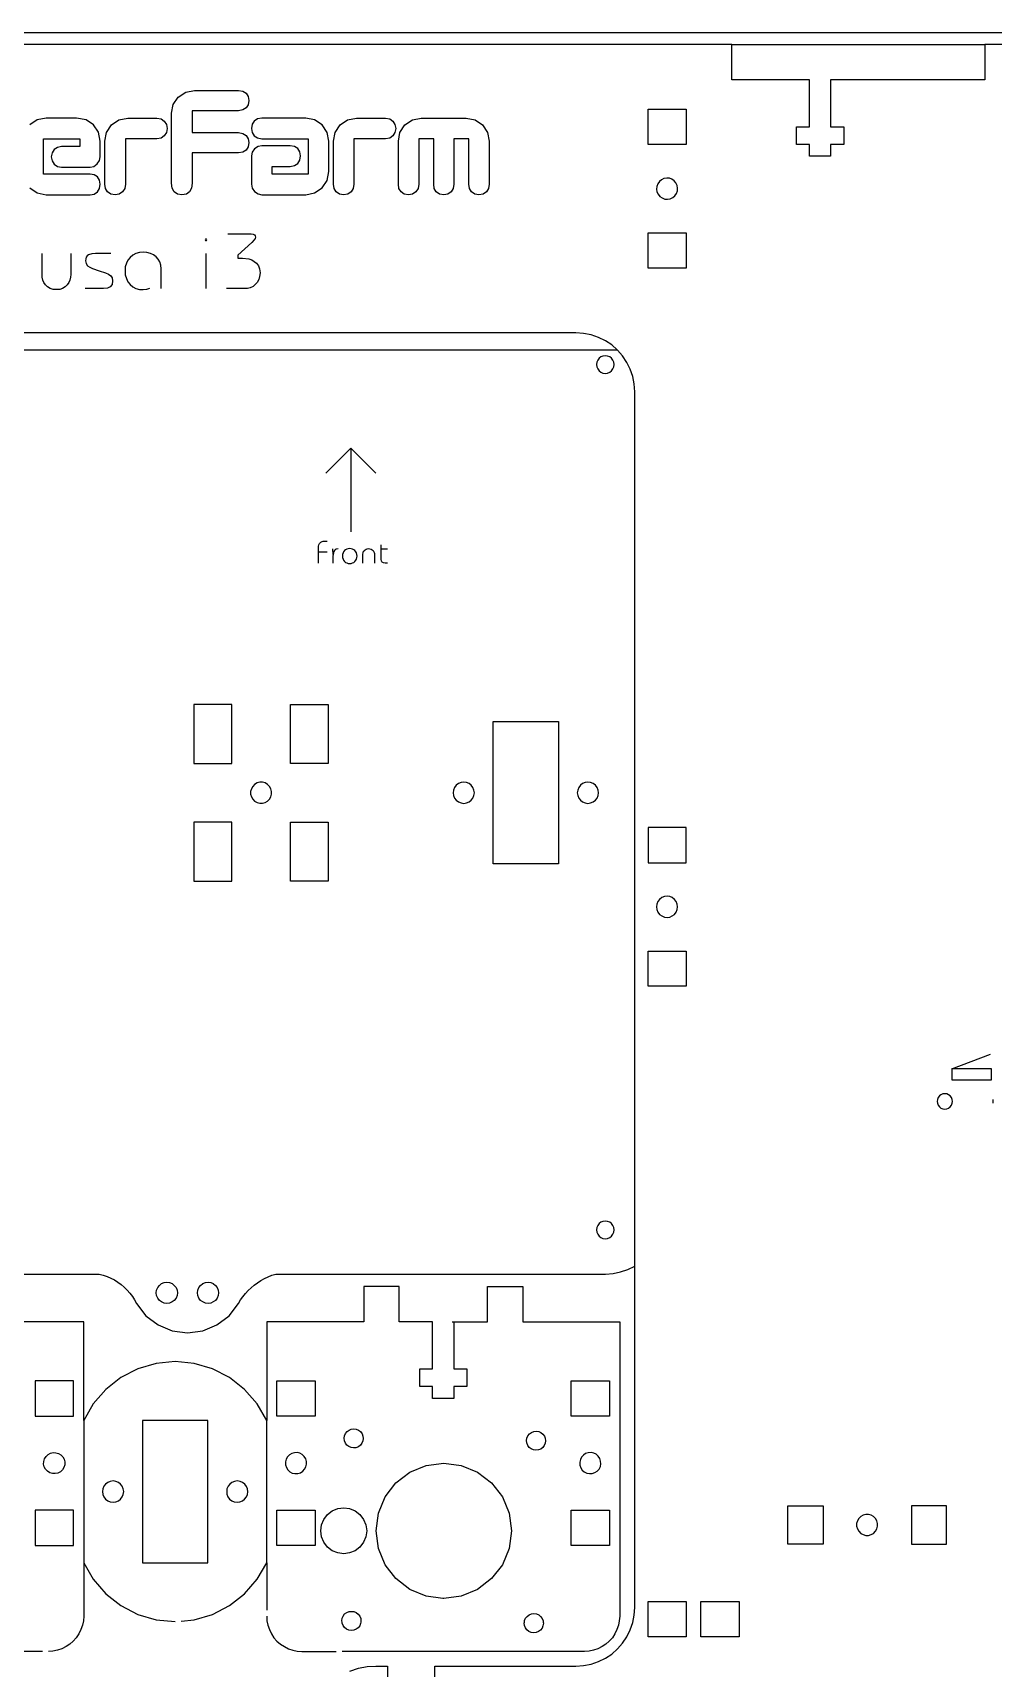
# Model space of a CAD drawing. Extents: x -305 to 302, y -82 to 425.
# Drawn here: x -145.8 to 17.4, y 147.3 to 425.2 of the extents above; entities that cross this region are included whole.
import ezdxf

# ---------------------------------------------------------------- set-up
doc = ezdxf.new("R2010")
doc.units = 0
doc.layers.add('Layer_1', color=7, linetype='CONTINUOUS')

msp = doc.modelspace()

# ---------------------------------------------------------------- linework, layer by layer
at = {"layer": 'Layer_1', "color": 7}
for points in [[(25.963231, 425.152488), (-305.036869, 425.152488), (-305.036869, 119.652224), (-305.036869, 109.652386), (-305.036869, 102.652216), (-305.036869, 86.652333), (-299.03686, 86.652333), (-299.03686, 74.152358), (-305.036869, 74.152358), (-305.036869, 86.652333)], [(-27.037044, 423.152238), (-250.036697, 423.152238)], [(-27.037044, 417.152194), (-27.037044, 423.152238), (15.963039, 423.152238), (15.963039, 417.152194), (-10.261755, 417.152194), (-10.261755, 409.152252), (-8.036786, 409.152252), (-8.036786, 406.15223), (-10.261755, 406.15223), (-10.261755, 404.152333), (-13.836805, 404.152333), (-13.836805, 406.15223), (-16.036727, 406.15223), (-16.036727, 409.152252), (-13.836805, 409.152252), (-13.836805, 417.152194), (-27.037044, 417.152194), (-27.037044, 417.152194)], [(24.963106, 423.152238), (15.963039, 423.152238)], [(-122.261997, 411.477411), (-121.98683, 412.977422), (-121.111941, 414.227313), (-119.837002, 415.052461), (-118.336991, 415.327274), (-110.861983, 415.327274), (-110.137025, 415.202391), (-109.587044, 414.877483), (-109.236736, 414.327502), (-109.111852, 413.627238), (-109.236736, 412.927327), (-109.587044, 412.377347), (-110.137025, 412.027391), (-110.861983, 411.902508), (-118.761736, 411.902508), (-118.761736, 408.177527), (-110.861983, 408.177527), (-110.137025, 408.052291), (-109.587044, 407.702336), (-109.236736, 407.152355), (-109.111852, 406.477491), (-109.236736, 405.777227), (-109.587044, 405.227247), (-110.137025, 404.877291), (-110.861983, 404.752408), (-118.761736, 404.752408), (-118.761736, 399.577511), (-118.861925, 398.727316), (-119.186833, 398.127241), (-119.736814, 397.752238), (-120.511866, 397.627355), (-121.261872, 397.752238), (-121.811852, 398.127241), (-122.161808, 398.727316), (-122.261997, 399.602205), (-122.261997, 411.477411), (-122.261997, 411.477411)], [(-41.286797, 406.15223), (-41.286797, 412.152274), (-34.786866, 412.152274), (-34.786866, 406.15223), (-41.286797, 406.15223), (-41.286797, 406.15223)], [(-146.362011, 398.777411), (-145.111766, 397.927216), (-143.586708, 397.627355), (-136.087005, 397.627355), (-135.386741, 397.752238), (-134.836761, 398.127241), (-134.486805, 398.702269), (-134.361922, 399.402533), (-134.486805, 400.102444), (-134.836761, 400.652424), (-135.386741, 401.00238), (-136.087005, 401.127263), (-144.011805, 401.127263), (-144.011805, 407.152355), (-137.86183, 407.152355), (-137.86183, 405.802274), (-140.936994, 405.802274), (-141.636905, 405.677391), (-142.186886, 405.327436), (-142.561889, 404.752408), (-142.686772, 404.077544), (-142.561889, 403.37728), (-142.186886, 402.802252), (-141.636905, 402.427249), (-140.936994, 402.302366), (-136.087005, 402.302366), (-135.436836, 402.427249), (-134.886855, 402.852347), (-134.486805, 403.427374), (-134.361922, 404.077544), (-134.361922, 406.727258), (-134.661783, 408.252316), (-135.511977, 409.527255), (-136.786916, 410.352402), (-138.386764, 410.627216), (-143.586708, 410.627216), (-145.111766, 410.352402), (-146.362011, 409.502208)], [(-133.586869, 406.727258), (-133.311702, 408.227269), (-132.461861, 409.502208), (-131.211969, 410.352402), (-129.686911, 410.627216), (-124.736733, 410.627216), (-124.036822, 410.502333), (-123.486841, 410.152377), (-123.111839, 409.577349), (-123.012002, 408.902486), (-123.111839, 408.202222), (-123.486841, 407.627194), (-124.036822, 407.252544), (-124.736733, 407.127308), (-130.086961, 407.127308), (-130.086961, 399.402533), (-130.211844, 398.677222), (-130.586847, 398.127241), (-131.136827, 397.752238), (-131.861786, 397.627355), (-132.561697, 397.752238), (-133.11203, 398.127241), (-133.487033, 398.702269), (-133.586869, 399.402533), (-133.586869, 406.727258), (-133.586869, 406.727258)], [(-108.661708, 408.902486), (-108.536825, 408.177527), (-108.186869, 407.627194), (-107.636889, 407.277238), (-106.936977, 407.152355), (-99.036872, 407.152355), (-99.036872, 401.127263), (-105.1618, 401.127263), (-105.1618, 402.452297), (-102.086989, 402.452297), (-101.386725, 402.577533), (-100.811697, 402.952536), (-100.461741, 403.502516), (-100.336858, 404.227474), (-100.461741, 404.927386), (-100.811697, 405.477366), (-101.386725, 405.827322), (-102.086989, 405.952205), (-106.936977, 405.952205), (-107.561747, 405.827322), (-108.136775, 405.427272), (-108.536825, 404.877291), (-108.661708, 404.227474), (-108.661708, 399.402533), (-108.536825, 398.752363), (-108.136775, 398.177336), (-107.561747, 397.777286), (-106.936977, 397.627355), (-99.436922, 397.627355), (-97.936911, 397.927216), (-96.661972, 398.777411), (-95.78673, 400.052349), (-95.511916, 401.552361), (-95.511916, 406.727258), (-95.78673, 408.227269), (-96.661972, 409.502208), (-97.936911, 410.352402), (-99.436922, 410.627216), (-106.936977, 410.627216), (-107.636889, 410.502333), (-108.186869, 410.152377), (-108.536825, 409.602397), (-108.661708, 408.902486), (-108.661708, 408.902486)], [(-94.761911, 406.727258), (-94.461697, 408.227269), (-93.611855, 409.502208), (-92.361964, 410.352402), (-90.836905, 410.627216), (-85.886727, 410.627216), (-85.186816, 410.502333), (-84.636836, 410.152377), (-84.28688, 409.577349), (-84.161997, 408.902486), (-84.28688, 408.202222), (-84.636836, 407.627194), (-85.186816, 407.252544), (-85.886727, 407.127308), (-91.262002, 407.127308), (-91.262002, 399.402533), (-91.386886, 398.677222), (-91.736841, 398.127241), (-92.311869, 397.752238), (-93.01178, 397.627355), (-93.712044, 397.752238), (-94.262025, 398.127241), (-94.637027, 398.702269), (-94.761911, 399.402533), (-94.761911, 406.727258), (-94.761911, 406.727258)], [(-83.711852, 406.727258), (-83.437039, 408.227269), (-82.586844, 409.477513), (-81.336952, 410.352402), (-79.836941, 410.627216), (-72.186955, 410.627216), (-70.661897, 410.352402), (-69.412005, 409.477513), (-68.586858, 408.227269), (-68.286997, 406.727258), (-68.286997, 399.402533), (-68.41188, 398.702269), (-68.761836, 398.127241), (-69.311816, 397.752238), (-70.011727, 397.627355), (-70.711991, 397.752238), (-71.287019, 398.127241), (-71.636975, 398.677222), (-71.761858, 399.402533), (-71.761858, 407.127308), (-74.287041, 407.127308), (-74.287041, 399.402533), (-74.411925, 398.677222), (-74.76188, 398.127241), (-75.311861, 397.752238), (-76.011772, 397.627355), (-76.712036, 397.752238), (-77.262016, 398.127241), (-77.611972, 398.677222), (-77.711808, 399.402533), (-77.711808, 407.127308), (-80.236991, 407.127308), (-80.236991, 399.402533), (-80.361875, 398.677222), (-80.736877, 398.127241), (-81.286858, 397.752238), (-82.011816, 397.627355), (-82.711727, 397.752238), (-83.237014, 398.127241), (-83.612016, 398.677222), (-83.711852, 399.402533), (-83.711852, 406.727258), (-83.711852, 406.727258)], [(-38.436705, 396.902397), (-37.986914, 396.852302), (-37.511722, 396.952491), (-37.086977, 397.152516), (-36.737022, 397.452377), (-36.461855, 397.82738), (-36.286877, 398.277524), (-36.26183, 398.727316), (-36.336972, 399.202508), (-36.536997, 399.627252), (-36.836858, 399.977208), (-37.211861, 400.252374), (-37.662005, 400.427352), (-38.111797, 400.452399), (-38.586989, 400.377258), (-39.011733, 400.177233), (-39.362041, 399.877372), (-39.636855, 399.502369), (-39.811833, 399.052224), (-39.83688, 398.577386), (-39.761739, 398.127241), (-39.561714, 397.702497), (-39.261852, 397.327494), (-38.88685, 397.077374), (-38.436705, 396.902397), (-38.436705, 396.902397)], [(-116.386836, 389.827438), (-116.287, 389.852486), (-116.261952, 389.952322), (-116.287, 390.052511), (-116.386836, 390.102252), (-116.511719, 390.052511), (-116.536766, 389.952322), (-116.511719, 389.852486), (-116.386836, 389.827438), (-116.386836, 389.827438)], [(-112.686902, 391.002541), (-108.73685, 391.002541), (-108.386894, 390.952447), (-108.161822, 390.827211), (-108.036939, 390.627538), (-107.986844, 390.427513), (-108.061986, 390.202441), (-108.211916, 389.977369), (-108.637014, 389.527224), (-111.011914, 387.377397), (-111.011914, 386.852463), (-110.186766, 386.852463), (-109.1369, 386.727227), (-108.637014, 386.552249), (-108.186869, 386.302483), (-107.811866, 385.977222), (-107.486958, 385.552477), (-107.286933, 385.027544), (-107.211791, 384.377374), (-107.286933, 383.752252), (-107.436864, 383.202272), (-107.686983, 382.727433), (-108.036939, 382.35243), (-108.411941, 382.052216), (-108.88678, 381.827497), (-109.361972, 381.702261), (-109.861858, 381.677213), (-112.937022, 381.677213)], [(-41.286797, 385.152427), (-41.286797, 391.152472), (-34.786866, 391.152472), (-34.786866, 385.152427), (-41.286797, 385.152427), (-41.286797, 385.152427)], [(-139.361841, 387.652211), (-139.361841, 384.052466), (-139.411936, 383.602322), (-139.536819, 383.127483), (-139.711797, 382.702386), (-139.986964, 382.302336), (-140.336919, 381.977427), (-140.762016, 381.727308), (-141.236855, 381.55233), (-141.811883, 381.502236), (-142.386911, 381.55233), (-142.886797, 381.727308), (-143.311894, 381.977427), (-143.66185, 382.302336), (-143.937016, 382.702386), (-144.111994, 383.127483), (-144.236877, 383.602322), (-144.261925, 384.052466), (-144.261925, 387.652211)], [(-132.586744, 387.652211), (-135.186716, 387.652211), (-135.811839, 387.602469), (-136.361819, 387.427491), (-136.586891, 387.252513), (-136.736822, 387.027441), (-136.837011, 386.752274), (-136.886752, 386.377272), (-136.786916, 385.92748), (-136.536797, 385.577524), (-136.136747, 385.302358), (-135.686955, 385.077286), (-134.561947, 384.72733), (-133.461986, 384.377374), (-132.986794, 384.152302), (-132.586744, 383.852441), (-132.336977, 383.502486), (-132.261836, 383.027294), (-132.362025, 382.402524), (-132.661886, 381.977427), (-133.136725, 381.752355), (-133.836989, 381.677213), (-136.9118, 381.677213)], [(-124.036822, 381.677213), (-124.036822, 385.052238), (-124.086916, 385.652313), (-124.261894, 386.202294), (-124.536708, 386.677486), (-124.887016, 387.077536), (-125.336808, 387.427491), (-125.836694, 387.652211), (-126.436769, 387.827541), (-127.061891, 387.877283), (-127.711708, 387.802494), (-128.311783, 387.627516), (-128.836716, 387.352349), (-129.286861, 386.977347), (-129.661864, 386.527202), (-129.93703, 385.977222), (-130.112008, 385.377499), (-130.16175, 384.702283), (-130.112008, 384.027419), (-129.93703, 383.402297), (-129.661864, 382.852316), (-129.286861, 382.402524), (-128.836716, 382.002474), (-128.311783, 381.727308), (-127.711708, 381.55233), (-127.061891, 381.502236), (-126.461816, 381.577377), (-125.936883, 381.777402)], [(-116.386836, 381.677213), (-116.386836, 387.652211)], [(-199.212002, 371.277324), (-46.536836, 371.277324), (-47.461819, 372.102472), (-48.536733, 372.82743), (-49.711836, 373.402458), (-50.961727, 373.827202), (-52.237019, 374.077322), (-53.537005, 374.152463), (-216.811733, 374.152463)], [(-148.686816, 214.27737), (-134.5369, 214.27737), (-133.88673, 214.102361), (-133.211866, 213.877373), (-132.586744, 213.602369), (-131.961975, 213.277365), (-131.3619, 212.902366), (-130.811919, 212.502369), (-130.286986, 212.052376), (-129.786747, 211.552352), (-129.336955, 211.027384), (-128.911858, 210.477368), (-128.536855, 209.90234), (-128.211947, 209.277359), (-126.611747, 207.202356), (-124.536708, 205.627344), (-122.136761, 204.62736), (-119.536789, 204.277369), (-116.961864, 204.62736), (-114.536869, 205.627344), (-112.486877, 207.202356), (-110.88703, 209.277359), (-110.536722, 209.877364), (-110.137025, 210.427379), (-109.68688, 210.97736), (-109.236736, 211.477352), (-108.73685, 211.95236), (-108.186869, 212.402378), (-107.636889, 212.802375), (-107.061861, 213.177374), (-106.461786, 213.502374), (-105.837016, 213.802355), (-105.211894, 214.077359), (-104.53703, 214.27737), (-84.586741, 214.27737), (-78.586697, 214.27737), (-63.586939, 214.27737), (-57.586894, 214.27737), (-48.536733, 214.27737), (-47.236747, 214.377365), (-45.961808, 214.627372), (-44.711916, 215.052366), (-43.536814, 215.627374), (-43.536814, 222.152372), (-43.536814, 223.152356), (-43.536814, 356.252519), (-43.536814, 357.252291), (-43.536814, 364.152272), (-43.637002, 365.477305), (-43.886769, 366.752244), (-44.311866, 367.977441), (-44.886894, 369.152544), (-45.611852, 370.252505), (-46.486741, 371.22723), (-46.536836, 371.277324), (-46.486741, 371.22723)], [(-47.486866, 369.852455), (-47.786727, 370.077527), (-48.16173, 370.227458), (-48.536733, 370.277199), (-48.936783, 370.227458), (-49.286739, 370.077527), (-49.612, 369.852455), (-49.836719, 369.527194), (-49.987002, 369.177238), (-50.036744, 368.777541), (-49.987002, 368.402538), (-49.836719, 368.027536), (-49.612, 367.727322), (-49.286739, 367.477202), (-48.936783, 367.327272), (-48.536733, 367.27753), (-48.16173, 367.327272), (-47.786727, 367.477202), (-47.486866, 367.727322), (-47.261794, 368.027536), (-47.111864, 368.402538), (-47.036722, 368.777541), (-47.111864, 369.177238), (-47.261794, 369.527194), (-47.486866, 369.852455), (-47.486866, 369.852455)], [(-96.011802, 350.327263), (-91.761889, 354.57753), (-87.537022, 350.327263)], [(-91.761889, 354.57753), (-91.761889, 340.377519)], [(-97.286741, 335.052338), (-97.286741, 336.902305), (-97.286741, 337.652311), (-97.261694, 337.927477), (-97.211952, 338.152197), (-97.136811, 338.352222), (-97.011927, 338.502505), (-96.861997, 338.627388), (-96.687019, 338.727224), (-96.461947, 338.777319), (-96.211827, 338.777319), (-95.811777, 338.777319)], [(-95.811777, 336.902305), (-97.286741, 336.902305)], [(-93.936764, 337.50238), (-94.286719, 337.402544), (-94.437002, 337.302355), (-94.561886, 337.177472), (-94.686769, 337.002494), (-94.761911, 336.777422), (-94.812005, 336.502255), (-94.8367, 337.452286)], [(-94.812005, 336.502255), (-94.8367, 336.202394), (-94.8367, 335.052338)], [(-91.986961, 337.527427), (-92.236727, 337.50238), (-92.486847, 337.427238), (-92.686872, 337.327402), (-92.86185, 337.177472), (-93.01178, 336.977447), (-93.111969, 336.777422), (-93.186758, 336.527302), (-93.211805, 336.252488), (-93.186758, 335.977322), (-93.111969, 335.727202), (-93.01178, 335.52753), (-92.86185, 335.327505), (-92.686872, 335.177222), (-92.486847, 335.077386), (-92.236727, 335.002244), (-91.986961, 334.977197), (-91.711794, 335.002244), (-91.486722, 335.077386), (-91.262002, 335.177222), (-91.087025, 335.327505), (-90.936741, 335.52753), (-90.836905, 335.727202), (-90.761764, 335.977322), (-90.736716, 336.252488), (-90.761764, 336.527302), (-90.836905, 336.777422), (-90.936741, 336.977447), (-91.087025, 337.177472), (-91.262002, 337.327402), (-91.486722, 337.427238), (-91.711794, 337.50238), (-91.986961, 337.527427), (-91.986961, 337.527427)], [(-89.736944, 335.052338), (-89.736944, 336.502255), (-89.68685, 336.877258), (-89.611708, 337.052236), (-89.486825, 337.202519), (-89.361941, 337.327402), (-89.186964, 337.427238), (-88.986939, 337.50238), (-88.761866, 337.527427), (-88.536794, 337.50238), (-88.336769, 337.427238), (-88.161791, 337.327402), (-88.011861, 337.202519), (-87.912025, 337.052236), (-87.836883, 336.877258), (-87.786789, 336.677233), (-87.761741, 336.502255), (-87.761741, 335.052338)], [(-85.561819, 335.052338), (-85.961869, 335.052338), (-86.237036, 335.102433), (-86.436708, 335.202269), (-86.51185, 335.277411), (-86.561944, 335.402294), (-86.612039, 335.702508), (-86.612039, 337.452286), (-86.612039, 338.177244)], [(-86.612039, 337.452286), (-85.561819, 337.452286)], [(-112.036733, 311.027466), (-118.461875, 311.027466), (-118.461875, 301.027274), (-112.036733, 301.027274), (-112.036733, 311.027466), (-112.036733, 311.027466)], [(-95.661847, 311.027466), (-95.661847, 301.027274), (-102.036894, 301.027274), (-102.036894, 311.027466), (-95.661847, 311.027466), (-95.661847, 311.027466)], [(-67.586733, 283.952477), (-67.586733, 308.12728), (-56.51198, 308.12728), (-56.51198, 283.952477), (-67.586733, 283.952477), (-67.586733, 283.952477)], [(-107.71203, 297.702344), (-108.136775, 297.452224), (-108.462036, 297.127316), (-108.686755, 296.727266), (-108.811991, 296.277474), (-108.811991, 296.027355), (-108.811991, 295.802283), (-108.686755, 295.352491), (-108.462036, 294.927394), (-108.136775, 294.602486), (-107.71203, 294.377413), (-107.261886, 294.25253), (-106.811741, 294.25253), (-106.336902, 294.377413), (-105.936852, 294.602486), (-105.611944, 294.927394), (-105.361825, 295.352491), (-105.261989, 295.802283), (-105.261989, 296.027355), (-105.261989, 296.277474), (-105.361825, 296.727266), (-105.611944, 297.127316), (-105.936852, 297.452224), (-106.336902, 297.702344), (-106.811741, 297.827227), (-107.261886, 297.827227), (-107.71203, 297.702344), (-107.71203, 297.702344)], [(-74.336783, 295.577211), (-74.161805, 295.127419), (-73.861944, 294.752416), (-73.486941, 294.477249), (-73.061844, 294.302272), (-72.587005, 294.227483), (-72.136861, 294.302272), (-71.686716, 294.477249), (-71.311714, 294.752416), (-71.0369, 295.127419), (-70.861922, 295.577211), (-70.78678, 296.027355), (-70.861922, 296.502194), (-71.0369, 296.927291), (-71.311714, 297.302294), (-71.686716, 297.602508), (-72.136861, 297.777486), (-72.587005, 297.827227), (-73.061844, 297.777486), (-73.486941, 297.602508), (-73.861944, 297.302294), (-74.161805, 296.927291), (-74.336783, 296.502194), (-74.386877, 296.027355), (-74.336783, 295.577211), (-74.336783, 295.577211)], [(-53.061814, 295.127419), (-52.787, 294.752416), (-52.411997, 294.477249), (-51.961852, 294.302272), (-51.511708, 294.227483), (-51.036869, 294.302272), (-50.611772, 294.477249), (-50.236769, 294.752416), (-49.936908, 295.127419), (-49.76193, 295.577211), (-49.711836, 296.027355), (-49.76193, 296.502194), (-49.936908, 296.927291), (-50.236769, 297.302294), (-50.611772, 297.602508), (-51.036869, 297.777486), (-51.511708, 297.827227), (-51.961852, 297.777486), (-52.411997, 297.602508), (-52.787, 297.302294), (-53.061814, 296.927291), (-53.236791, 296.502194), (-53.311933, 296.027355), (-53.236791, 295.577211), (-53.061814, 295.127419), (-53.061814, 295.127419)], [(-112.036733, 291.027436), (-118.461875, 291.027436), (-118.461875, 281.027244), (-112.036733, 281.027244), (-112.036733, 291.027436), (-112.036733, 291.027436)], [(-102.036894, 291.027436), (-95.661847, 291.027436), (-95.661847, 281.027244), (-102.036894, 281.027244), (-102.036894, 291.027436), (-102.036894, 291.027436)], [(-41.286797, 290.152194), (-41.286797, 284.152502), (-34.786866, 284.152502), (-34.786866, 290.152194), (-41.286797, 290.152194), (-41.286797, 290.152194)], [(-38.511847, 278.402224), (-38.961991, 278.227247), (-39.311947, 277.927386), (-39.611808, 277.552383), (-39.786786, 277.127286), (-39.83688, 276.652447), (-39.786786, 276.202302), (-39.611808, 275.752511), (-39.311947, 275.377508), (-38.961991, 275.102341), (-38.511847, 274.927363), (-38.037008, 274.852222), (-37.586864, 274.927363), (-37.161766, 275.102341), (-36.786764, 275.377508), (-36.486902, 275.752511), (-36.311925, 276.202302), (-36.26183, 276.652447), (-36.311925, 277.127286), (-36.486902, 277.552383), (-36.786764, 277.927386), (-37.161766, 278.227247), (-37.586864, 278.402224), (-38.037008, 278.452319), (-38.511847, 278.402224), (-38.511847, 278.402224)], [(-41.286797, 269.152391), (-34.786866, 269.152391), (-34.786866, 263.152347), (-41.286797, 263.152347), (-41.286797, 269.152391), (-41.286797, 269.152391)], [(10.363045, 249.152361), (10.363045, 247.25237), (17.063, 247.25237), (17.063, 249.152361), (10.363045, 249.152361), (16.91307, 251.627449)], [(8.013192, 244.252383), (7.887956, 243.952381), (7.838214, 243.602355), (7.887956, 243.277376), (8.013192, 242.952362), (8.238264, 242.702348), (8.488031, 242.477382), (8.813292, 242.352357), (9.163248, 242.302369), (9.488156, 242.352357), (9.788017, 242.477382), (10.063184, 242.702348), (10.288256, 242.952362), (10.413139, 243.277376), (10.463234, 243.602355), (10.413139, 243.952381), (10.288256, 244.252383), (10.063184, 244.527373), (9.788017, 244.727363), (9.488156, 244.877364), (9.163248, 244.902376), (8.813292, 244.877364), (8.488031, 244.727363), (8.238264, 244.527373), (8.013192, 244.252383), (8.013192, 244.252383)], [(17.388261, 243.277376), (17.338167, 243.602355), (17.388261, 243.952381)], [(-47.486866, 220.727362), (-47.261794, 221.027364), (-47.111864, 221.402367), (-47.036722, 221.777369), (-47.111864, 222.177349), (-47.261794, 222.527375), (-47.486866, 222.852354), (-47.786727, 223.077356), (-48.16173, 223.227357), (-48.536733, 223.277345), (-48.936783, 223.227357), (-49.286739, 223.077356), (-49.612, 222.852354), (-49.836719, 222.527375), (-49.987002, 222.177349), (-50.036744, 221.777369), (-49.987002, 221.402367), (-49.836719, 221.027364), (-49.612, 220.727362), (-49.286739, 220.477348), (-48.936783, 220.327382), (-48.536733, 220.277358), (-48.16173, 220.327382), (-47.786727, 220.477348), (-47.486866, 220.727362), (-47.486866, 220.727362)], [(-77.53683, 139.652255), (-77.53683, 147.652197), (-53.537005, 147.652197), (-52.237019, 147.752386), (-50.961727, 148.002505), (-49.711836, 148.427249), (-48.536733, 149.002277), (-47.461819, 149.727236), (-46.486741, 150.602477), (-45.611852, 151.577202), (-44.886894, 152.652469), (-44.311866, 153.827219), (-43.886769, 155.077463), (-43.637002, 156.352402), (-43.536814, 157.652388), (-43.536814, 159.652286), (-43.536814, 215.627374)], [(-74.586902, 206.152383), (-74.287041, 206.152383), (-74.287041, 198.152371), (-72.086766, 198.152371), (-72.086766, 195.152384), (-74.287041, 195.152384), (-74.287041, 193.152381), (-77.886786, 193.152381), (-77.886786, 195.152384), (-80.086708, 195.152384), (-80.086708, 198.152371), (-77.886786, 198.152371), (-77.886786, 206.152383), (-83.586969, 206.152383), (-83.586969, 212.152371), (-89.587014, 212.152371), (-89.587014, 206.152383), (-106.086783, 206.152383), (-106.086783, 189.402353), (-107.71203, 192.227362), (-109.836811, 194.677369), (-112.411736, 196.677372), (-115.286875, 198.177347), (-118.41178, 199.102366), (-121.636875, 199.402368), (-124.887016, 199.102366), (-128.011922, 198.177347), (-130.886708, 196.677372), (-133.436939, 194.677369), (-135.561719, 192.227362), (-137.186966, 189.402353), (-137.186966, 206.152383), (-153.686736, 206.152383)], [(-121.311966, 211.552352), (-121.261872, 211.077372), (-121.311966, 210.627369), (-121.486944, 210.177366), (-121.786805, 209.802363), (-122.161808, 209.527373), (-122.586905, 209.35236), (-123.036697, 209.277359), (-123.511889, 209.35236), (-123.962033, 209.527373), (-124.311989, 209.802363), (-124.61185, 210.177366), (-124.786827, 210.627369), (-124.861969, 211.077372), (-124.786827, 211.552352), (-124.61185, 211.977358), (-124.311989, 212.352357), (-123.962033, 212.652363), (-123.511889, 212.827372), (-123.036697, 212.877368), (-122.586905, 212.827372), (-122.161808, 212.652363), (-121.786805, 212.352357), (-121.486944, 211.977358), (-121.311966, 211.552352), (-121.311966, 211.552352)], [(-115.161991, 212.652363), (-114.786989, 212.352357), (-114.486775, 211.977358), (-114.311797, 211.552352), (-114.261702, 211.077372), (-114.311797, 210.627369), (-114.486775, 210.177366), (-114.786989, 209.802363), (-115.161991, 209.527373), (-115.586736, 209.35236), (-116.03688, 209.277359), (-116.511719, 209.35236), (-116.961864, 209.527373), (-117.311819, 209.802363), (-117.612033, 210.177366), (-117.787011, 210.627369), (-117.8618, 211.077372), (-117.787011, 211.552352), (-117.612033, 211.977358), (-117.311819, 212.352357), (-116.961864, 212.652363), (-116.511719, 212.827372), (-116.03688, 212.877368), (-115.586736, 212.827372), (-115.161991, 212.652363), (-115.161991, 212.652363)], [(-74.287041, 206.152383), (-68.586858, 206.152383), (-68.586858, 212.152371), (-62.586814, 212.152371), (-62.586814, 206.152383), (-46.087044, 206.152383), (-46.087044, 161.152297), (-46.087044, 156.152377), (-46.161833, 155.377324), (-46.311764, 154.602272), (-46.561883, 153.877313), (-46.911839, 153.152355), (-47.336936, 152.502538), (-47.861869, 151.927511), (-48.436897, 151.402224), (-49.086714, 150.97748), (-49.812025, 150.627524), (-50.536983, 150.377405), (-51.312036, 150.202427), (-52.086736, 150.152333), (-93.2619, 150.152333)], [(-138.936744, 196.152368), (-145.437027, 196.152368), (-145.437027, 190.152359), (-138.936744, 190.152359), (-138.936744, 196.152368), (-138.936744, 196.152368)], [(-104.337005, 190.152359), (-104.337005, 196.152368), (-97.836722, 196.152368), (-97.836722, 190.152359), (-104.337005, 190.152359), (-104.337005, 190.152359)], [(-47.836822, 196.152368), (-47.836822, 190.152359), (-54.336752, 190.152359), (-54.336752, 196.152368), (-47.836822, 196.152368), (-47.836822, 196.152368)], [(-137.186966, 189.402353), (-137.186966, 165.227233), (-137.186966, 161.152297), (-137.186966, 156.152377), (-137.236708, 155.377324), (-137.386991, 154.602272), (-137.661805, 153.877313), (-137.986714, 153.152355), (-138.436858, 152.502538), (-138.961791, 151.927511), (-139.536819, 151.402224), (-140.186989, 150.97748), (-140.8869, 150.627524), (-141.636905, 150.377405), (-142.411958, 150.202427), (-143.187011, 150.152333)], [(-116.086975, 165.227233), (-116.086975, 189.402353), (-127.186775, 189.402353), (-127.186775, 165.227233), (-116.086975, 165.227233), (-116.086975, 165.227233)], [(-120.63675, 155.32723), (-118.41178, 155.552302), (-115.286875, 156.452238), (-112.411736, 157.952249), (-109.836811, 159.952499), (-107.71203, 162.427236), (-106.086783, 165.227233), (-106.086783, 189.402353)], [(-92.886897, 185.952363), (-92.936991, 186.377354), (-92.86185, 186.802381), (-92.686872, 187.177384), (-92.436752, 187.527374), (-92.086797, 187.777388), (-91.711794, 187.927354), (-91.286697, 187.977378), (-90.861952, 187.927354), (-90.461902, 187.752376), (-90.136994, 187.502362), (-89.886875, 187.152372), (-89.736944, 186.752357), (-89.68685, 186.327366), (-89.736944, 185.927351), (-89.911922, 185.527371), (-90.162041, 185.202357), (-90.511997, 184.927367), (-90.911694, 184.777366), (-91.311744, 184.727377), (-91.736841, 184.802378), (-92.136891, 184.952379), (-92.4618, 185.227369), (-92.711919, 185.552348), (-92.886897, 185.952363), (-92.886897, 185.952363)], [(-58.73695, 185.527371), (-58.911927, 185.127357), (-59.161694, 184.802378), (-59.512002, 184.552364), (-59.9117, 184.402363), (-60.336797, 184.352374), (-60.736847, 184.402363), (-61.136897, 184.577376), (-61.461805, 184.827354), (-61.711925, 185.177345), (-61.886902, 185.57736), (-61.936997, 185.977375), (-61.861855, 186.402366), (-61.711925, 186.802381), (-61.436758, 187.12736), (-61.11185, 187.377373), (-60.7118, 187.552351), (-60.286702, 187.602375), (-59.861958, 187.527374), (-59.486955, 187.352361), (-59.137, 187.102383), (-58.88688, 186.752357), (-58.73695, 186.377354), (-58.686855, 185.952363), (-58.73695, 185.527371), (-58.73695, 185.527371)], [(-142.936891, 180.527346), (-143.336941, 180.77736), (-143.66185, 181.102374), (-143.886922, 181.527365), (-143.986758, 181.977369), (-143.961711, 182.452384), (-143.836827, 182.902352), (-143.586708, 183.302367), (-143.236752, 183.627381), (-142.836702, 183.852382), (-142.361864, 183.95236), (-141.911719, 183.927383), (-141.461927, 183.802359), (-141.061877, 183.55238), (-140.736969, 183.202354), (-140.511897, 182.802375), (-140.411708, 182.352371), (-140.411708, 181.877356), (-140.561991, 181.427388), (-140.811758, 181.027373), (-141.137019, 180.702359), (-141.561764, 180.477357), (-142.011908, 180.37738), (-142.486747, 180.37738), (-142.936891, 180.527346), (-142.936891, 180.527346)], [(-101.836869, 183.802359), (-102.236919, 183.55238), (-102.561827, 183.202354), (-102.7869, 182.802375), (-102.886736, 182.352371), (-102.886736, 181.877356), (-102.736805, 181.427388), (-102.487039, 181.027373), (-102.13673, 180.702359), (-101.737033, 180.477357), (-101.286889, 180.37738), (-100.811697, 180.37738), (-100.361905, 180.527346), (-99.961855, 180.77736), (-99.636947, 181.102374), (-99.411875, 181.527365), (-99.312039, 181.977369), (-99.312039, 182.452384), (-99.461969, 182.902352), (-99.711736, 183.302367), (-100.036997, 183.627381), (-100.461741, 183.852382), (-100.911886, 183.95236), (-101.386725, 183.927383), (-101.836869, 183.802359), (-101.836869, 183.802359)], [(-50.511936, 183.852382), (-50.961727, 183.95236), (-51.436919, 183.927383), (-51.886711, 183.777347), (-52.261714, 183.527368), (-52.586975, 183.177377), (-52.787, 182.752351), (-52.886836, 182.302347), (-52.861789, 181.827367), (-52.711858, 181.377364), (-52.461739, 180.977349), (-52.111783, 180.677382), (-51.687039, 180.452381), (-51.236894, 180.37738), (-50.761702, 180.402357), (-50.311911, 180.552358), (-49.911861, 180.802372), (-49.612, 181.152362), (-49.386927, 181.577354), (-49.311786, 182.027357), (-49.336833, 182.502372), (-49.486764, 182.952376), (-49.736883, 183.327379), (-50.086839, 183.652357), (-50.511936, 183.852382), (-50.511936, 183.852382)], [(-84.13695, 162.527424), (-85.961869, 164.902324), (-87.111925, 167.677274), (-87.486927, 170.652249), (-87.111925, 173.627224), (-85.961869, 176.402527), (-84.13695, 178.802474), (-81.737002, 180.627359), (-78.986747, 181.777379), (-75.986725, 182.152382), (-73.01175, 181.777379), (-70.2368, 180.627359), (-67.8619, 178.802474), (-66.03698, 176.402527), (-64.886925, 173.627224), (-64.486875, 170.652249), (-64.886925, 167.677274), (-66.03698, 164.902324), (-67.8619, 162.527424), (-70.2368, 160.702505), (-73.01175, 159.552449), (-75.986725, 159.152399), (-76.137008, 159.177447), (-78.986747, 159.552449), (-81.737002, 160.702505), (-84.13695, 162.527424), (-84.13695, 162.527424)], [(-133.936825, 177.777302), (-133.986919, 177.327511), (-133.936825, 176.852319), (-133.761847, 176.427222), (-133.461986, 176.052219), (-133.086983, 175.752358), (-132.661886, 175.57738), (-132.186694, 175.527286), (-131.736902, 175.57738), (-131.286758, 175.752358), (-130.911755, 176.052219), (-130.636941, 176.427222), (-130.461964, 176.852319), (-130.386822, 177.327511), (-130.461964, 177.777302), (-130.636941, 178.227447), (-130.911755, 178.602449), (-131.286758, 178.877263), (-131.736902, 179.052241), (-132.186694, 179.127383), (-132.661886, 179.052241), (-133.086983, 178.877263), (-133.461986, 178.602449), (-133.761847, 178.227447), (-133.936825, 177.777302), (-133.936825, 177.777302)], [(-109.53695, 176.402527), (-109.361972, 176.827272), (-109.28683, 177.302463), (-109.361972, 177.777302), (-109.53695, 178.202399), (-109.811764, 178.577402), (-110.186766, 178.877263), (-110.611864, 179.052241), (-111.086702, 179.127383), (-111.536847, 179.052241), (-111.986991, 178.877263), (-112.361994, 178.602449), (-112.636808, 178.227447), (-112.836833, 177.802349), (-112.886927, 177.327511), (-112.836833, 176.877366), (-112.661855, 176.427222), (-112.387041, 176.052219), (-112.012039, 175.777405), (-111.586941, 175.57738), (-111.11175, 175.527286), (-110.636911, 175.57738), (-110.211814, 175.752358), (-109.836811, 176.027524), (-109.53695, 176.402527), (-109.53695, 176.402527)], [(-145.437027, 174.152511), (-145.437027, 168.152466), (-138.936744, 168.152466), (-138.936744, 174.152511), (-145.437027, 174.152511), (-145.437027, 174.152511)], [(-97.836722, 168.152466), (-104.337005, 168.152466), (-104.337005, 174.152511), (-97.836722, 174.152511), (-97.836722, 168.152466), (-97.836722, 168.152466)], [(-90.23683, 167.902347), (-91.03693, 167.277224), (-91.986961, 166.902222), (-92.986733, 166.752291), (-94.011905, 166.902222), (-94.936889, 167.277224), (-95.762036, 167.902347), (-96.386805, 168.702447), (-96.761808, 169.652477), (-96.887044, 170.652249), (-96.761808, 171.677422), (-96.386805, 172.602405), (-95.762036, 173.427199), (-94.936889, 174.052322), (-94.011905, 174.427324), (-92.986733, 174.552208), (-91.986961, 174.427324), (-91.03693, 174.052322), (-90.23683, 173.427199), (-89.611708, 172.602405), (-89.236705, 171.677422), (-89.086775, 170.652249), (-89.236705, 169.652477), (-89.611708, 168.702447), (-90.23683, 167.902347), (-90.23683, 167.902347)], [(-47.836822, 168.152466), (-54.336752, 168.152466), (-54.336752, 174.152511), (-47.836822, 174.152511), (-47.836822, 168.152466), (-47.836822, 168.152466)], [(-17.536739, 168.402233), (-17.536739, 168.552516), (-17.536739, 174.752233), (-17.536739, 174.902516), (-11.536694, 174.902516), (-11.536694, 174.752233), (-11.536694, 168.552516), (-11.536694, 168.402233), (-17.536739, 168.402233), (-17.536739, 168.402233)], [(-5.836864, 171.427302), (-5.71198, 170.977511), (-5.486908, 170.577461), (-5.136952, 170.227505), (-4.736902, 170.002433), (-4.286758, 169.877197), (-3.811919, 169.877197), (-3.361775, 170.002433), (-2.961725, 170.227505), (-2.611769, 170.577461), (-2.386697, 170.977511), (-2.261814, 171.427302), (-2.261814, 171.902494), (-2.386697, 172.352286), (-2.611769, 172.752336), (-2.961725, 173.102291), (-3.361775, 173.327363), (-3.811919, 173.452247), (-4.286758, 173.452247), (-4.736902, 173.327363), (-5.136952, 173.077244), (-5.486908, 172.752336), (-5.71198, 172.352286), (-5.836864, 171.902494), (-5.836864, 171.427302), (-5.836864, 171.427302)], [(3.463064, 168.552516), (3.463064, 168.402233), (9.463109, 168.402233), (9.463109, 168.552516), (9.463109, 174.752233), (9.463109, 174.902516), (3.463064, 174.902516), (3.463064, 174.752233), (3.463064, 168.552516), (3.463064, 168.552516)], [(-137.186966, 165.227233), (-135.561719, 162.427236), (-133.436939, 159.952499), (-130.886708, 157.952249), (-127.986875, 156.452238), (-124.887016, 155.552302), (-121.636875, 155.227394)], [(-106.086783, 165.227233), (-106.086783, 161.152297), (-106.086783, 157.152502)], [(-34.786866, 152.652469), (-41.286797, 152.652469), (-41.286797, 158.652513), (-34.786866, 158.652513), (-34.786866, 152.652469), (-34.786866, 152.652469)], [(-32.28673, 152.652469), (-32.28673, 158.652513), (-25.7868, 158.652513), (-25.7868, 152.652469), (-32.28673, 152.652469), (-32.28673, 152.652469)], [(-144.186783, 150.152333), (-191.187014, 150.152333), (-191.986761, 150.202427), (-192.736766, 150.377405), (-193.486772, 150.627524), (-194.187036, 150.97748), (-194.836852, 151.402224), (-195.436927, 151.927511), (-195.961861, 152.502538), (-196.386958, 153.152355), (-196.736914, 153.877313), (-196.987033, 154.602272), (-197.136964, 155.377324), (-197.186705, 156.152377), (-197.186705, 157.677436)], [(-106.086783, 156.152377), (-106.037041, 155.377324), (-105.886758, 154.602272), (-105.636991, 153.877313), (-105.287036, 153.152355), (-104.861939, 152.502538), (-104.337005, 151.927511), (-103.761977, 151.402224), (-103.086761, 150.97748), (-102.38685, 150.627524), (-101.661891, 150.377405), (-100.886839, 150.202427), (-100.086739, 150.152333), (-94.262025, 150.152333)], [(-92.511894, 153.952455), (-92.86185, 154.227269), (-93.111969, 154.55253), (-93.2619, 154.952227), (-93.286947, 155.152252), (-93.311994, 155.377324), (-93.2619, 155.802422), (-93.086922, 156.177424), (-92.836802, 156.52738), (-92.486847, 156.777499), (-92.086797, 156.92743), (-91.6617, 156.977524), (-91.262002, 156.92743), (-90.861952, 156.752452), (-90.537044, 156.502333), (-90.261877, 156.152377), (-90.111947, 155.752327), (-90.061852, 155.32723), (-90.0869, 155.152252), (-90.136994, 154.927533), (-90.286925, 154.527483), (-90.561739, 154.202222), (-90.887, 153.952455), (-91.286697, 153.777477), (-91.711794, 153.727383), (-92.136891, 153.802524), (-92.511894, 153.952455), (-92.511894, 153.952455)], [(-59.536697, 156.102283), (-59.28693, 155.752327), (-59.111952, 155.377324), (-59.086905, 155.152252), (-59.061858, 154.952227), (-59.137, 154.527483), (-59.28693, 154.127433), (-59.561744, 153.802524), (-59.9117, 153.552405), (-60.286702, 153.402474), (-60.7118, 153.35238), (-61.136897, 153.402474), (-61.536947, 153.577452), (-61.861855, 153.827219), (-62.111975, 154.177527), (-62.261905, 154.577224), (-62.312, 154.977274), (-62.286952, 155.152252), (-62.261905, 155.402372), (-62.086927, 155.802422), (-61.836808, 156.12733), (-61.486852, 156.377449), (-61.086802, 156.552427), (-60.686752, 156.602522), (-60.262008, 156.52738), (-59.861958, 156.377449), (-59.536697, 156.102283), (-59.536697, 156.102283)], [(-91.936866, 146.827402), (-90.511997, 147.327288), (-89.037033, 147.602455), (-87.537022, 147.652197), (-85.536772, 147.652197), (-85.536772, 139.652255)]]:
    msp.add_lwpolyline(points, dxfattribs=at)

doc.saveas('drawing.dxf')
